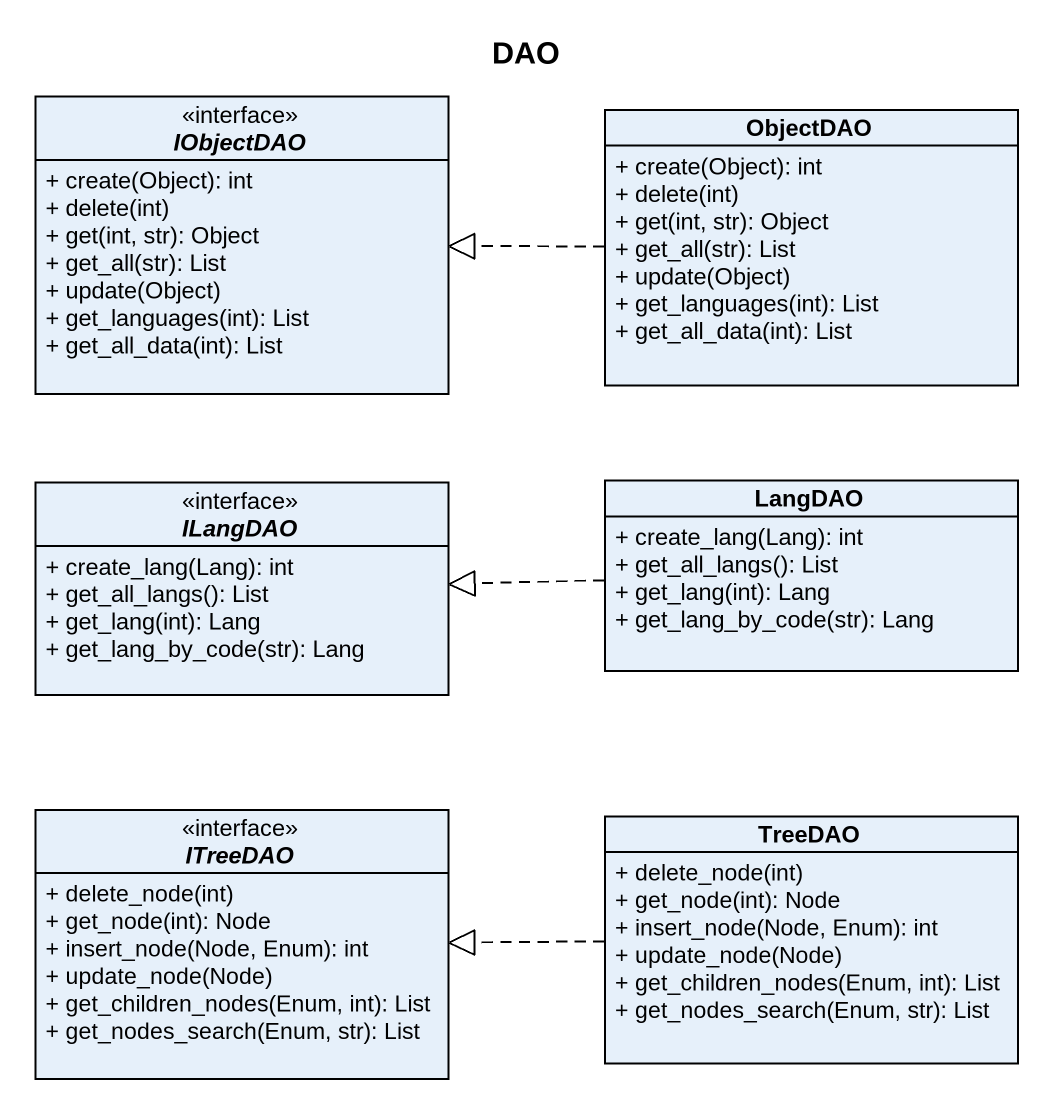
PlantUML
@startuml
title DAO
hide circle
hide empty members
skinparam classAttributeIconSize 0
interface IObjectDAO {
  + create(Object): int
  + delete(int)
  + get(int, str): Object
  + get_all(str): List
  + update(Object)
  + get_languages(int): List
  + get_all_data(int): List
}
class ObjectDAO {
  + create(Object): int
  + delete(int)
  + get(int, str): Object
  + get_all(str): List
  + update(Object)
  + get_languages(int): List
  + get_all_data(int): List
}
interface ILangDAO {
  + create_lang(Lang): int
  + get_all_langs(): List
  + get_lang(int): Lang
  + get_lang_by_code(str): Lang
}
class LangDAO {
  + create_lang(Lang): int
  + get_all_langs(): List
  + get_lang(int): Lang
  + get_lang_by_code(str): Lang
}
interface ITreeDAO {
  + delete_node(int)
  + get_node(int): Node
  + insert_node(Node, Enum): int
  + update_node(Node)
  + get_children_nodes(Enum, int): List
  + get_nodes_search(Enum, str): List
}
class TreeDAO {
  + delete_node(int)
  + get_node(int): Node
  + insert_node(Node, Enum): int
  + update_node(Node)
  + get_children_nodes(Enum, int): List
  + get_nodes_search(Enum, str): List
}
ObjectDAO .left.|> IObjectDAO
LangDAO .left.|> ILangDAO
TreeDAO .left.|> ITreeDAO
@enduml
